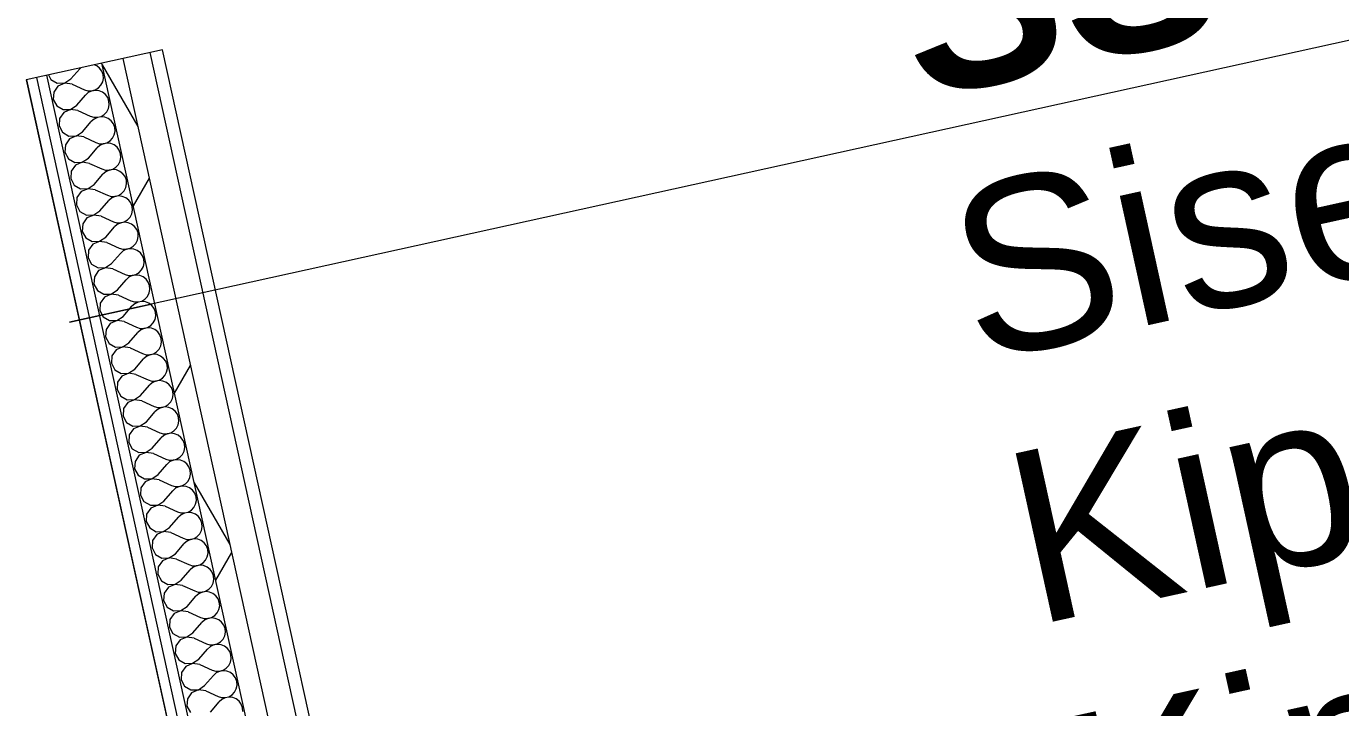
# Model space of a CAD drawing. Header units: millimetres. Extents: x 797631 to 820807, y -100094 to -82576.
# Drawn here: x 810533 to 812058, y -87483 to -86692 of the extents above; entities that cross this region are included whole.
import ezdxf

# ---------------------------------------------------------------- set-up
doc = ezdxf.new("R2010")
doc.units = ezdxf.units.MM
doc.header["$MEASUREMENT"] = 0
doc.layers.add('New_0', color=7, linetype='Continuous')
for name, color, linetype, lineweight in [('New_0_Pen_No__1', 7, 'Continuous', 13), ('New_Annotation - Text_Pen_No__1', 7, 'Continuous', 13), ('New_Shell - Roof_Pen_No__1', 7, 'Continuous', 13)]:
    doc.layers.add(name, color=color, linetype=linetype, lineweight=lineweight)
doc.styles.add('GENERATED_STYLE_2', font='')
doc.styles.get('GENERATED_STYLE_2').set_extended_font_data('Arial', bold=True)

# ---------------------------------------------------------------- blocks, each defined once
blk = doc.blocks.new('*X1')
at = {"layer": 'New_0_Pen_No__1', "color": 7, "linetype": 'Continuous', "lineweight": 13}
for p, q in [((810584.7, -86753.3), (810595, -86741.4)), ((810596.2, -86740.4), (810595, -86741.4)), ((810614.7, -86738.1), (810611.8, -86736.9)), ((810618.1, -86740.8), (810614.7, -86738.1)), ((810620.6, -86744.2), (810618.1, -86740.8)), ((810622.1, -86748.3), (810620.6, -86744.2)), ((810558.7, -86748.6), (810561.6, -86754)), ((810561.6, -86754), (810569, -86758.3)), ((810569, -86758.3), (810577.6, -86758)), ((810577.6, -86758.2), (810569.7, -86761.5)), ((810577.6, -86758), (810584.7, -86753.3)), ((810586.1, -86759.4), (810577.6, -86758.2)), ((810586.1, -86759.4), (810600.4, -86765.9)), ((810616.7, -86763.8), (810619.6, -86760.7)), ((810619.6, -86760.7), (810621.6, -86756.8)), ((810621.6, -86756.8), (810622.5, -86752.6)), ((810622.5, -86752.6), (810622.1, -86748.3)), ((810564.8, -86768.5), (810564.3, -86777.1)), ((810569.7, -86761.5), (810564.8, -86768.5)), ((810591.5, -86783.9), (810601.7, -86772)), ((810600.4, -86765.9), (810604.5, -86767.2)), ((810604.9, -86769.2), (810601.7, -86772)), ((810604.5, -86767.2), (810608.8, -86767.2)), ((810608.8, -86767.3), (810604.9, -86769.2)), ((810608.8, -86767.2), (810613, -86766.1)), ((810613.1, -86766.6), (810608.8, -86767.3)), ((810613, -86766.1), (810616.7, -86763.8)), ((810617.4, -86767.1), (810613.1, -86766.6)), ((810621.4, -86768.7), (810617.4, -86767.1)), ((810624.8, -86771.4), (810621.4, -86768.7)), ((810627.4, -86774.8), (810624.8, -86771.4)), ((810628.9, -86778.9), (810627.4, -86774.8)), ((810564.3, -86777.1), (810568.4, -86784.6)), ((810568.4, -86784.6), (810575.8, -86788.9)), ((810575.8, -86788.9), (810584.3, -86788.6)), ((810584.4, -86788.8), (810576.5, -86792.1)), ((810584.3, -86788.6), (810591.5, -86783.9)), ((810592.8, -86790), (810584.4, -86788.8)), ((810592.8, -86790), (810607.1, -86796.5)), ((810623.4, -86794.4), (810626.4, -86791.3)), ((810626.4, -86791.3), (810628.4, -86787.4)), ((810628.4, -86787.4), (810629.2, -86783.2)), ((810629.2, -86783.2), (810628.9, -86778.9)), ((810571.6, -86799.1), (810571, -86807.7)), ((810576.5, -86792.1), (810571.6, -86799.1)), ((810598.2, -86814.5), (810608.4, -86802.6)), ((810607.1, -86796.5), (810611.2, -86797.8)), ((810611.7, -86799.8), (810608.4, -86802.6)), ((810611.2, -86797.8), (810615.6, -86797.8)), ((810615.6, -86797.9), (810611.7, -86799.8)), ((810615.6, -86797.8), (810619.7, -86796.7)), ((810619.8, -86797.2), (810615.6, -86797.9)), ((810619.7, -86796.7), (810623.4, -86794.4)), ((810624.1, -86797.7), (810619.8, -86797.2)), ((810628.1, -86799.3), (810624.1, -86797.7)), ((810631.6, -86802), (810628.1, -86799.3)), ((810634.1, -86805.4), (810631.6, -86802)), ((810635.6, -86809.5), (810634.1, -86805.4)), ((810571, -86807.7), (810575.1, -86815.2)), ((810575.1, -86815.2), (810582.5, -86819.5)), ((810582.5, -86819.5), (810591.1, -86819.2)), ((810591.1, -86819.4), (810583.2, -86822.7)), ((810591.1, -86819.2), (810598.2, -86814.5)), ((810599.6, -86820.6), (810591.1, -86819.4)), ((810599.6, -86820.6), (810613.8, -86827.1)), ((810630.2, -86825), (810633.1, -86821.9)), ((810633.1, -86821.9), (810635.1, -86818)), ((810635.1, -86818), (810636, -86813.8)), ((810636, -86813.8), (810635.6, -86809.5)), ((810578.3, -86829.7), (810577.8, -86838.3)), ((810583.2, -86822.7), (810578.3, -86829.7)), ((810605, -86845.1), (810615.2, -86833.2)), ((810613.8, -86827.1), (810618, -86828.4)), ((810618.4, -86830.4), (810615.2, -86833.2)), ((810618, -86828.4), (810622.3, -86828.4)), ((810622.3, -86828.5), (810618.4, -86830.4)), ((810622.3, -86828.4), (810626.5, -86827.3)), ((810626.6, -86827.8), (810622.3, -86828.5)), ((810626.5, -86827.3), (810630.2, -86825)), ((810630.9, -86828.3), (810626.6, -86827.8)), ((810634.9, -86829.9), (810630.9, -86828.3)), ((810638.3, -86832.6), (810634.9, -86829.9)), ((810640.9, -86836), (810638.3, -86832.6)), ((810642.4, -86840.1), (810640.9, -86836)), ((810577.8, -86838.3), (810581.8, -86845.8)), ((810581.8, -86845.8), (810589.3, -86850.1)), ((810589.3, -86850.1), (810597.8, -86849.8)), ((810597.8, -86850), (810590, -86853.3)), ((810597.8, -86849.8), (810605, -86845.1)), ((810606.3, -86851.2), (810597.8, -86850)), ((810606.3, -86851.2), (810620.6, -86857.7)), ((810636.9, -86855.6), (810639.9, -86852.5)), ((810639.9, -86852.5), (810641.8, -86848.6)), ((810641.8, -86848.6), (810642.7, -86844.4)), ((810642.7, -86844.4), (810642.4, -86840.1)), ((810585, -86860.3), (810584.5, -86868.9)), ((810590, -86853.3), (810585, -86860.3)), ((810611.7, -86875.7), (810621.9, -86863.8)), ((810620.6, -86857.7), (810624.7, -86859)), ((810625.2, -86861), (810621.9, -86863.8)), ((810624.7, -86859), (810629, -86859)), ((810629.1, -86859.1), (810625.2, -86861)), ((810629, -86859), (810633.2, -86857.9)), ((810633.3, -86858.4), (810629.1, -86859.1)), ((810633.2, -86857.9), (810636.9, -86855.6)), ((810637.6, -86858.9), (810633.3, -86858.4)), ((810641.6, -86860.5), (810637.6, -86858.9)), ((810645, -86863.2), (810641.6, -86860.5)), ((810647.6, -86866.6), (810645, -86863.2)), ((810649.1, -86870.7), (810647.6, -86866.6)), ((810584.5, -86868.9), (810588.6, -86876.4)), ((810588.6, -86876.4), (810596, -86880.7)), ((810596, -86880.7), (810604.6, -86880.4)), ((810604.6, -86880.6), (810596.7, -86883.9)), ((810604.6, -86880.4), (810611.7, -86875.7)), ((810613, -86881.8), (810604.6, -86880.6)), ((810613, -86881.8), (810627.3, -86888.3)), ((810643.6, -86886.2), (810646.6, -86883.1)), ((810646.6, -86883.1), (810648.6, -86879.2)), ((810648.6, -86879.2), (810649.4, -86875)), ((810649.4, -86875), (810649.1, -86870.7)), ((810591.8, -86890.9), (810591.3, -86899.5)), ((810596.7, -86883.9), (810591.8, -86890.9)), ((810618.4, -86906.3), (810628.7, -86894.4)), ((810627.3, -86888.3), (810631.5, -86889.6)), ((810631.9, -86891.6), (810628.7, -86894.4)), ((810631.5, -86889.6), (810635.8, -86889.6)), ((810635.8, -86889.7), (810631.9, -86891.6)), ((810635.8, -86889.6), (810639.9, -86888.5)), ((810640.1, -86889), (810635.8, -86889.7)), ((810639.9, -86888.5), (810643.6, -86886.2)), ((810644.4, -86889.5), (810640.1, -86889)), ((810648.4, -86891.1), (810644.4, -86889.5)), ((810651.8, -86893.8), (810648.4, -86891.1)), ((810654.3, -86897.2), (810651.8, -86893.8)), ((810655.8, -86901.3), (810654.3, -86897.2)), ((810591.3, -86899.5), (810595.3, -86907)), ((810595.3, -86907), (810602.7, -86911.3)), ((810602.7, -86911.3), (810611.3, -86911)), ((810611.3, -86911.2), (810603.4, -86914.5)), ((810611.3, -86911), (810618.4, -86906.3)), ((810619.8, -86912.4), (810611.3, -86911.2)), ((810619.8, -86912.4), (810634, -86918.9)), ((810653.3, -86913.7), (810655.3, -86909.8)), ((810655.3, -86909.8), (810656.2, -86905.6)), ((810656.2, -86905.6), (810655.8, -86901.3)), ((810598.5, -86921.5), (810598, -86930.1)), ((810603.4, -86914.5), (810598.5, -86921.5)), ((810625.2, -86936.9), (810635.4, -86925)), ((810634, -86918.9), (810638.2, -86920.2)), ((810638.6, -86922.2), (810635.4, -86925)), ((810638.2, -86920.2), (810642.5, -86920.2)), ((810642.5, -86920.3), (810638.6, -86922.2)), ((810642.5, -86920.2), (810646.7, -86919.1)), ((810646.8, -86919.6), (810642.5, -86920.3)), ((810646.7, -86919.1), (810650.4, -86916.8)), ((810651.1, -86920.1), (810646.8, -86919.6)), ((810650.4, -86916.8), (810653.3, -86913.7)), ((810655.1, -86921.7), (810651.1, -86920.1)), ((810658.5, -86924.4), (810655.1, -86921.7)), ((810661.1, -86927.8), (810658.5, -86924.4)), ((810662.6, -86931.9), (810661.1, -86927.8)), ((810598, -86930.1), (810602.1, -86937.6)), ((810602.1, -86937.6), (810609.5, -86941.9)), ((810609.5, -86941.9), (810618, -86941.6)), ((810618.1, -86941.8), (810610.2, -86945.1)), ((810618, -86941.6), (810625.2, -86936.9)), ((810626.5, -86943), (810618.1, -86941.8)), ((810626.5, -86943), (810640.8, -86949.5)), ((810660.1, -86944.3), (810662.1, -86940.4)), ((810662.1, -86940.4), (810662.9, -86936.2)), ((810662.9, -86936.2), (810662.6, -86931.9)), ((810605.3, -86952.1), (810604.7, -86960.7)), ((810610.2, -86945.1), (810605.3, -86952.1)), ((810631.9, -86967.5), (810642.1, -86955.6)), ((810640.8, -86949.5), (810644.9, -86950.8)), ((810645.4, -86952.8), (810642.1, -86955.6)), ((810644.9, -86950.8), (810649.3, -86950.8)), ((810649.3, -86950.9), (810645.4, -86952.8)), ((810649.3, -86950.8), (810653.4, -86949.7)), ((810653.5, -86950.2), (810649.3, -86950.9)), ((810653.4, -86949.7), (810657.1, -86947.4)), ((810657.8, -86950.7), (810653.5, -86950.2)), ((810657.1, -86947.4), (810660.1, -86944.3)), ((810661.8, -86952.3), (810657.8, -86950.7)), ((810665.3, -86955), (810661.8, -86952.3)), ((810667.8, -86958.4), (810665.3, -86955)), ((810669.3, -86962.5), (810667.8, -86958.4)), ((810604.7, -86960.7), (810608.8, -86968.2)), ((810608.8, -86968.2), (810616.2, -86972.5)), ((810616.2, -86972.5), (810624.8, -86972.2)), ((810624.8, -86972.4), (810616.9, -86975.7)), ((810624.8, -86972.2), (810631.9, -86967.5)), ((810633.3, -86973.6), (810624.8, -86972.4)), ((810633.3, -86973.6), (810647.5, -86980.1)), ((810666.8, -86974.9), (810668.8, -86971)), ((810668.8, -86971), (810669.6, -86966.8)), ((810669.6, -86966.8), (810669.3, -86962.5)), ((810612, -86982.7), (810611.5, -86991.3)), ((810616.9, -86975.7), (810612, -86982.7)), ((810638.7, -86998.1), (810648.9, -86986.2)), ((810647.5, -86980.1), (810651.7, -86981.4)), ((810652.1, -86983.4), (810648.9, -86986.2)), ((810651.7, -86981.4), (810656, -86981.4)), ((810656, -86981.5), (810652.1, -86983.4)), ((810656, -86981.4), (810660.2, -86980.3)), ((810660.3, -86980.8), (810656, -86981.5)), ((810660.2, -86980.3), (810663.9, -86978)), ((810664.6, -86981.3), (810660.3, -86980.8)), ((810663.9, -86978), (810666.8, -86974.9)), ((810668.6, -86982.9), (810664.6, -86981.3)), ((810672, -86985.6), (810668.6, -86982.9)), ((810674.5, -86989), (810672, -86985.6)), ((810676, -86993.1), (810674.5, -86989)), ((810611.5, -86991.3), (810615.5, -86998.8)), ((810615.5, -86998.8), (810623, -87003.1)), ((810623, -87003.1), (810631.5, -87002.8)), ((810631.5, -87003), (810623.7, -87006.3)), ((810631.5, -87002.8), (810638.7, -86998.1)), ((810640, -87004.2), (810631.5, -87003)), ((810640, -87004.2), (810654.3, -87010.7)), ((810673.6, -87005.5), (810675.5, -87001.6)), ((810675.5, -87001.6), (810676.4, -86997.4)), ((810676.4, -86997.4), (810676, -86993.1)), ((810618.7, -87013.3), (810618.2, -87021.9)), ((810623.7, -87006.3), (810618.7, -87013.3)), ((810645.4, -87028.7), (810655.6, -87016.8)), ((810654.3, -87010.7), (810658.4, -87012)), ((810658.9, -87014), (810655.6, -87016.8)), ((810658.4, -87012), (810662.7, -87012)), ((810662.8, -87012.1), (810658.9, -87014)), ((810662.7, -87012), (810666.9, -87010.9)), ((810667, -87011.4), (810662.8, -87012.1)), ((810666.9, -87010.9), (810670.6, -87008.6)), ((810671.3, -87011.9), (810667, -87011.4)), ((810670.6, -87008.6), (810673.6, -87005.5)), ((810675.3, -87013.5), (810671.3, -87011.9)), ((810678.7, -87016.2), (810675.3, -87013.5)), ((810681.3, -87019.6), (810678.7, -87016.2)), ((810682.8, -87023.7), (810681.3, -87019.6)), ((810618.2, -87021.9), (810622.3, -87029.4)), ((810622.3, -87029.4), (810629.7, -87033.7)), ((810629.7, -87033.7), (810638.2, -87033.4)), ((810638.3, -87033.6), (810630.4, -87036.9)), ((810638.2, -87033.4), (810645.4, -87028.7)), ((810646.7, -87034.8), (810638.3, -87033.6)), ((810646.7, -87034.8), (810661, -87041.3)), ((810680.3, -87036.1), (810682.3, -87032.2)), ((810682.3, -87032.2), (810683.1, -87028)), ((810683.1, -87028), (810682.8, -87023.7)), ((810625.5, -87043.9), (810625, -87052.5)), ((810630.4, -87036.9), (810625.5, -87043.9)), ((810652.1, -87059.3), (810662.4, -87047.4)), ((810661, -87041.3), (810665.1, -87042.6)), ((810665.6, -87044.6), (810662.4, -87047.4)), ((810665.1, -87042.6), (810669.5, -87042.6)), ((810669.5, -87042.7), (810665.6, -87044.6)), ((810669.5, -87042.6), (810673.6, -87041.5)), ((810673.8, -87042), (810669.5, -87042.7)), ((810673.6, -87041.5), (810677.3, -87039.2)), ((810678.1, -87042.5), (810673.8, -87042)), ((810677.3, -87039.2), (810680.3, -87036.1)), ((810682.1, -87044.1), (810678.1, -87042.5)), ((810685.5, -87046.8), (810682.1, -87044.1)), ((810688, -87050.2), (810685.5, -87046.8)), ((810689.5, -87054.3), (810688, -87050.2)), ((810625, -87052.5), (810629, -87060)), ((810629, -87060), (810636.4, -87064.3)), ((810636.4, -87064.3), (810645, -87064)), ((810645, -87064.2), (810637.1, -87067.5)), ((810645, -87064), (810652.1, -87059.3)), ((810653.5, -87065.4), (810645, -87064.2)), ((810653.5, -87065.4), (810667.7, -87071.9)), ((810687, -87066.7), (810689, -87062.8)), ((810689, -87062.8), (810689.9, -87058.6)), ((810689.9, -87058.6), (810689.5, -87054.3)), ((810632.2, -87074.5), (810631.7, -87083.1)), ((810637.1, -87067.5), (810632.2, -87074.5)), ((810658.9, -87089.9), (810669.1, -87078)), ((810667.7, -87071.9), (810671.9, -87073.2)), ((810672.3, -87075.2), (810669.1, -87078)), ((810671.9, -87073.2), (810676.2, -87073.2)), ((810676.2, -87073.3), (810672.3, -87075.2)), ((810676.2, -87073.2), (810680.4, -87072.1)), ((810680.5, -87072.6), (810676.2, -87073.3)), ((810680.4, -87072.1), (810684.1, -87069.8)), ((810684.8, -87073.1), (810680.5, -87072.6)), ((810684.1, -87069.8), (810687, -87066.7)), ((810688.8, -87074.7), (810684.8, -87073.1)), ((810692.2, -87077.4), (810688.8, -87074.7)), ((810694.8, -87080.8), (810692.2, -87077.4)), ((810696.3, -87084.9), (810694.8, -87080.8)), ((810631.7, -87083.1), (810635.8, -87090.6)), ((810635.8, -87090.6), (810643.2, -87094.9)), ((810643.2, -87094.9), (810651.7, -87094.6)), ((810651.8, -87094.8), (810643.9, -87098.1)), ((810651.7, -87094.6), (810658.9, -87089.9)), ((810660.2, -87096), (810651.8, -87094.8)), ((810660.2, -87096), (810674.5, -87102.5)), ((810693.8, -87097.3), (810695.8, -87093.4)), ((810695.8, -87093.4), (810696.6, -87089.2)), ((810696.6, -87089.2), (810696.3, -87084.9)), ((810638.9, -87105.1), (810638.4, -87113.7)), ((810643.9, -87098.1), (810638.9, -87105.1)), ((810665.6, -87120.5), (810675.8, -87108.6)), ((810674.5, -87102.5), (810678.6, -87103.8)), ((810679.1, -87105.8), (810675.8, -87108.6)), ((810678.6, -87103.8), (810682.9, -87103.8)), ((810683, -87103.9), (810679.1, -87105.8)), ((810682.9, -87103.8), (810687.1, -87102.7)), ((810687.2, -87103.2), (810683, -87103.9)), ((810687.1, -87102.7), (810690.8, -87100.4)), ((810691.5, -87103.7), (810687.2, -87103.2)), ((810690.8, -87100.4), (810693.8, -87097.3)), ((810695.5, -87105.3), (810691.5, -87103.7)), ((810698.9, -87108), (810695.5, -87105.3)), ((810701.5, -87111.4), (810698.9, -87108)), ((810703, -87115.5), (810701.5, -87111.4)), ((810638.4, -87113.7), (810642.5, -87121.2)), ((810642.5, -87121.2), (810649.9, -87125.5)), ((810649.9, -87125.5), (810658.5, -87125.2)), ((810658.5, -87125.4), (810650.6, -87128.7)), ((810658.5, -87125.2), (810665.6, -87120.5)), ((810667, -87126.6), (810658.5, -87125.4)), ((810667, -87126.6), (810681.2, -87133.1)), ((810700.5, -87127.9), (810702.5, -87124)), ((810702.5, -87124), (810703.3, -87119.8)), ((810703.3, -87119.8), (810703, -87115.5)), ((810645.7, -87135.7), (810645.2, -87144.3)), ((810650.6, -87128.7), (810645.7, -87135.7)), ((810672.4, -87151.1), (810682.6, -87139.2)), ((810681.2, -87133.1), (810685.4, -87134.4)), ((810685.8, -87136.4), (810682.6, -87139.2)), ((810685.4, -87134.4), (810689.7, -87134.4)), ((810689.7, -87134.5), (810685.8, -87136.4)), ((810689.7, -87134.4), (810693.9, -87133.3)), ((810694, -87133.8), (810689.7, -87134.5)), ((810693.9, -87133.3), (810697.6, -87131)), ((810698.3, -87134.3), (810694, -87133.8)), ((810697.6, -87131), (810700.5, -87127.9)), ((810702.3, -87135.9), (810698.3, -87134.3)), ((810705.7, -87138.6), (810702.3, -87135.9)), ((810708.2, -87142), (810705.7, -87138.6)), ((810709.7, -87146.1), (810708.2, -87142)), ((810645.2, -87144.3), (810649.2, -87151.8)), ((810649.2, -87151.8), (810656.6, -87156.1)), ((810656.6, -87156.1), (810665.2, -87155.8)), ((810665.2, -87156), (810657.4, -87159.3)), ((810665.2, -87155.8), (810672.4, -87151.1)), ((810673.7, -87157.2), (810665.2, -87156)), ((810673.7, -87157.2), (810688, -87163.7)), ((810707.3, -87158.5), (810709.2, -87154.6)), ((810709.2, -87154.6), (810710.1, -87150.4)), ((810710.1, -87150.4), (810709.7, -87146.1)), ((810652.4, -87166.3), (810651.9, -87174.9)), ((810657.4, -87159.3), (810652.4, -87166.3)), ((810679.1, -87181.7), (810689.3, -87169.8)), ((810688, -87163.7), (810692.1, -87165)), ((810692.6, -87167), (810689.3, -87169.8)), ((810692.1, -87165), (810696.4, -87165)), ((810696.5, -87165.1), (810692.6, -87167)), ((810696.4, -87165), (810700.6, -87163.9)), ((810700.7, -87164.4), (810696.5, -87165.1)), ((810700.6, -87163.9), (810704.3, -87161.6)), ((810705, -87164.9), (810700.7, -87164.4)), ((810704.3, -87161.6), (810707.3, -87158.5)), ((810709, -87166.5), (810705, -87164.9)), ((810712.4, -87169.2), (810709, -87166.5)), ((810715, -87172.6), (810712.4, -87169.2)), ((810716.5, -87176.7), (810715, -87172.6)), ((810651.9, -87174.9), (810656, -87182.4)), ((810656, -87182.4), (810663.4, -87186.7)), ((810663.4, -87186.7), (810671.9, -87186.4)), ((810672, -87186.6), (810664.1, -87189.9)), ((810671.9, -87186.4), (810679.1, -87181.7)), ((810680.4, -87187.8), (810672, -87186.6)), ((810680.4, -87187.8), (810694.7, -87194.3)), ((810714, -87189.1), (810716, -87185.2)), ((810716, -87185.2), (810716.8, -87181)), ((810716.8, -87181), (810716.5, -87176.7)), ((810659.2, -87196.9), (810658.7, -87205.5)), ((810664.1, -87189.9), (810659.2, -87196.9)), ((810685.8, -87212.3), (810696, -87200.4)), ((810694.7, -87194.3), (810698.8, -87195.6)), ((810699.3, -87197.6), (810696, -87200.4)), ((810698.8, -87195.6), (810703.2, -87195.6)), ((810703.2, -87195.7), (810699.3, -87197.6)), ((810703.2, -87195.6), (810707.3, -87194.5)), ((810707.5, -87195), (810703.2, -87195.7)), ((810707.3, -87194.5), (810711, -87192.2)), ((810711.8, -87195.5), (810707.5, -87195)), ((810711, -87192.2), (810714, -87189.1)), ((810715.8, -87197.1), (810711.8, -87195.5)), ((810719.2, -87199.8), (810715.8, -87197.1)), ((810721.7, -87203.2), (810719.2, -87199.8)), ((810723.2, -87207.3), (810721.7, -87203.2)), ((810658.7, -87205.5), (810662.7, -87213)), ((810662.7, -87213), (810670.1, -87217.3)), ((810670.1, -87217.3), (810678.7, -87217)), ((810678.7, -87217.2), (810670.8, -87220.5)), ((810678.7, -87217), (810685.8, -87212.3)), ((810687.2, -87218.4), (810678.7, -87217.2)), ((810687.2, -87218.4), (810701.4, -87224.9)), ((810720.7, -87219.7), (810722.7, -87215.8)), ((810722.7, -87215.8), (810723.6, -87211.6)), ((810723.6, -87211.6), (810723.2, -87207.3)), ((810665.9, -87227.5), (810665.4, -87236.1)), ((810670.8, -87220.5), (810665.9, -87227.5)), ((810692.6, -87242.9), (810702.8, -87231)), ((810701.4, -87224.9), (810705.6, -87226.2)), ((810706, -87228.2), (810702.8, -87231)), ((810705.6, -87226.2), (810709.9, -87226.2)), ((810709.9, -87226.3), (810706, -87228.2)), ((810709.9, -87226.2), (810714.1, -87225.1)), ((810714.2, -87225.6), (810709.9, -87226.3)), ((810714.1, -87225.1), (810717.8, -87222.8)), ((810718.5, -87226.1), (810714.2, -87225.6)), ((810717.8, -87222.8), (810720.7, -87219.7)), ((810722.5, -87227.7), (810718.5, -87226.1)), ((810725.9, -87230.4), (810722.5, -87227.7)), ((810728.5, -87233.8), (810725.9, -87230.4)), ((810665.4, -87236.1), (810669.4, -87243.6)), ((810669.4, -87243.6), (810676.9, -87247.9)), ((810676.9, -87247.9), (810685.4, -87247.6)), ((810685.4, -87247.8), (810677.6, -87251.1)), ((810685.4, -87247.6), (810692.6, -87242.9)), ((810693.9, -87249), (810685.4, -87247.8)), ((810693.9, -87249), (810708.2, -87255.5)), ((810727.5, -87250.3), (810729.4, -87246.4)), ((810730, -87237.9), (810728.5, -87233.8)), ((810729.4, -87246.4), (810730.3, -87242.2)), ((810730.3, -87242.2), (810730, -87237.9)), ((810672.6, -87258.1), (810672.1, -87266.7)), ((810677.6, -87251.1), (810672.6, -87258.1)), ((810699.3, -87273.5), (810709.5, -87261.6)), ((810708.2, -87255.5), (810712.3, -87256.8)), ((810712.8, -87258.8), (810709.5, -87261.6)), ((810712.3, -87256.8), (810716.6, -87256.8)), ((810716.7, -87256.9), (810712.8, -87258.8)), ((810716.6, -87256.8), (810720.8, -87255.7)), ((810720.9, -87256.2), (810716.7, -87256.9)), ((810720.8, -87255.7), (810724.5, -87253.4)), ((810725.2, -87256.7), (810720.9, -87256.2)), ((810724.5, -87253.4), (810727.5, -87250.3)), ((810729.2, -87258.3), (810725.2, -87256.7)), ((810732.6, -87261), (810729.2, -87258.3)), ((810735.2, -87264.4), (810732.6, -87261)), ((810672.1, -87266.7), (810676.2, -87274.2)), ((810676.2, -87274.2), (810683.6, -87278.5)), ((810683.6, -87278.5), (810692.2, -87278.2)), ((810692.2, -87278.4), (810684.3, -87281.7)), ((810692.2, -87278.2), (810699.3, -87273.5)), ((810700.7, -87279.6), (810692.2, -87278.4)), ((810734.2, -87280.9), (810736.2, -87277)), ((810736.7, -87268.5), (810735.2, -87264.4)), ((810736.2, -87277), (810737, -87272.8)), ((810737, -87272.8), (810736.7, -87268.5)), ((810679.4, -87288.7), (810678.9, -87297.3)), ((810684.3, -87281.7), (810679.4, -87288.7)), ((810700.7, -87279.6), (810714.9, -87286.1)), ((810706, -87304.1), (810716.3, -87292.2)), ((810714.9, -87286.1), (810719.1, -87287.4)), ((810719.5, -87289.4), (810716.3, -87292.2)), ((810719.1, -87287.4), (810723.4, -87287.4)), ((810723.4, -87287.5), (810719.5, -87289.4)), ((810723.4, -87287.4), (810727.6, -87286.3)), ((810727.7, -87286.8), (810723.4, -87287.5)), ((810727.6, -87286.3), (810731.3, -87284)), ((810732, -87287.3), (810727.7, -87286.8)), ((810731.3, -87284), (810734.2, -87280.9)), ((810736, -87288.9), (810732, -87287.3)), ((810739.4, -87291.6), (810736, -87288.9)), ((810741.9, -87295), (810739.4, -87291.6)), ((810678.9, -87297.3), (810682.9, -87304.8)), ((810682.9, -87304.8), (810690.3, -87309.1)), ((810690.3, -87309.1), (810698.9, -87308.8)), ((810698.9, -87309), (810691.1, -87312.3)), ((810698.9, -87308.8), (810706, -87304.1)), ((810707.4, -87310.2), (810698.9, -87309)), ((810740.9, -87311.5), (810742.9, -87307.6)), ((810743.4, -87299.1), (810741.9, -87295)), ((810742.9, -87307.6), (810743.8, -87303.4)), ((810743.8, -87303.4), (810743.4, -87299.1)), ((810686.1, -87319.3), (810685.6, -87327.9)), ((810691.1, -87312.3), (810686.1, -87319.3)), ((810707.4, -87310.2), (810721.7, -87316.7)), ((810712.8, -87334.7), (810723, -87322.8)), ((810721.7, -87316.7), (810725.8, -87318)), ((810726.2, -87320), (810723, -87322.8)), ((810725.8, -87318), (810730.1, -87318)), ((810730.1, -87318.1), (810726.2, -87320)), ((810730.1, -87318), (810734.3, -87316.9)), ((810734.4, -87317.4), (810730.1, -87318.1)), ((810734.3, -87316.9), (810738, -87314.6)), ((810738.7, -87317.9), (810734.4, -87317.4)), ((810738, -87314.6), (810740.9, -87311.5)), ((810742.7, -87319.5), (810738.7, -87317.9)), ((810746.1, -87322.2), (810742.7, -87319.5)), ((810748.7, -87325.6), (810746.1, -87322.2)), ((810685.6, -87327.9), (810689.7, -87335.4)), ((810689.7, -87335.4), (810697.1, -87339.7)), ((810697.1, -87339.7), (810705.6, -87339.4)), ((810705.7, -87339.6), (810697.8, -87342.9)), ((810705.6, -87339.4), (810712.8, -87334.7)), ((810714.1, -87340.8), (810705.7, -87339.6)), ((810747.7, -87342.1), (810749.7, -87338.2)), ((810750.2, -87329.7), (810748.7, -87325.6)), ((810749.7, -87338.2), (810750.5, -87334)), ((810750.5, -87334), (810750.2, -87329.7)), ((810692.9, -87349.9), (810692.3, -87358.5)), ((810697.8, -87342.9), (810692.9, -87349.9)), ((810714.1, -87340.8), (810728.4, -87347.3)), ((810719.5, -87365.3), (810729.7, -87353.4)), ((810728.4, -87347.3), (810732.5, -87348.6)), ((810733, -87350.6), (810729.7, -87353.4)), ((810732.5, -87348.6), (810736.9, -87348.6)), ((810736.9, -87348.7), (810733, -87350.6)), ((810736.9, -87348.6), (810741, -87347.5)), ((810741.1, -87348), (810736.9, -87348.7)), ((810741, -87347.5), (810744.7, -87345.2)), ((810745.4, -87348.5), (810741.1, -87348)), ((810744.7, -87345.2), (810747.7, -87342.1)), ((810749.5, -87350.1), (810745.4, -87348.5)), ((810752.9, -87352.8), (810749.5, -87350.1)), ((810755.4, -87356.2), (810752.9, -87352.8)), ((810692.3, -87358.5), (810696.4, -87366)), ((810696.4, -87366), (810703.8, -87370.3)), ((810703.8, -87370.3), (810712.4, -87370)), ((810712.4, -87370.2), (810704.5, -87373.5)), ((810712.4, -87370), (810719.5, -87365.3)), ((810720.9, -87371.4), (810712.4, -87370.2)), ((810754.4, -87372.7), (810756.4, -87368.8)), ((810756.9, -87360.3), (810755.4, -87356.2)), ((810756.4, -87368.8), (810757.3, -87364.6)), ((810757.3, -87364.6), (810756.9, -87360.3)), ((810699.6, -87380.5), (810699.1, -87389.1)), ((810704.5, -87373.5), (810699.6, -87380.5)), ((810720.9, -87371.4), (810735.1, -87377.9)), ((810726.3, -87395.9), (810736.5, -87384)), ((810735.1, -87377.9), (810739.3, -87379.2)), ((810739.7, -87381.2), (810736.5, -87384)), ((810739.3, -87379.2), (810743.6, -87379.2)), ((810743.6, -87379.3), (810739.7, -87381.2)), ((810743.6, -87379.2), (810747.8, -87378.1)), ((810747.9, -87378.6), (810743.6, -87379.3)), ((810747.8, -87378.1), (810751.5, -87375.8)), ((810752.2, -87379.1), (810747.9, -87378.6)), ((810751.5, -87375.8), (810754.4, -87372.7)), ((810756.2, -87380.7), (810752.2, -87379.1)), ((810759.6, -87383.4), (810756.2, -87380.7)), ((810762.2, -87386.8), (810759.6, -87383.4)), ((810699.1, -87389.1), (810703.1, -87396.6)), ((810703.1, -87396.6), (810710.6, -87400.9)), ((810710.6, -87400.9), (810719.1, -87400.6)), ((810719.1, -87400.8), (810711.3, -87404.1)), ((810719.1, -87400.6), (810726.3, -87395.9)), ((810727.6, -87402), (810719.1, -87400.8)), ((810761.2, -87403.3), (810763.1, -87399.4)), ((810763.7, -87390.9), (810762.2, -87386.8)), ((810763.1, -87399.4), (810764, -87395.2)), ((810764, -87395.2), (810763.7, -87390.9)), ((810706.3, -87411.1), (810705.8, -87419.7)), ((810711.3, -87404.1), (810706.3, -87411.1)), ((810727.6, -87402), (810741.9, -87408.5)), ((810733, -87426.5), (810743.2, -87414.6)), ((810741.9, -87408.5), (810746, -87409.8)), ((810746.5, -87411.8), (810743.2, -87414.6)), ((810746, -87409.8), (810750.3, -87409.8)), ((810750.4, -87409.9), (810746.5, -87411.8)), ((810750.3, -87409.8), (810754.5, -87408.7)), ((810754.6, -87409.2), (810750.4, -87409.9)), ((810754.5, -87408.7), (810758.2, -87406.4)), ((810758.9, -87409.7), (810754.6, -87409.2)), ((810758.2, -87406.4), (810761.2, -87403.3)), ((810762.9, -87411.3), (810758.9, -87409.7)), ((810766.3, -87414), (810762.9, -87411.3)), ((810768.9, -87417.4), (810766.3, -87414)), ((810705.8, -87419.7), (810709.9, -87427.2)), ((810709.9, -87427.2), (810717.3, -87431.5)), ((810717.3, -87431.5), (810725.9, -87431.2)), ((810725.9, -87431.4), (810718, -87434.7)), ((810725.9, -87431.2), (810733, -87426.5)), ((810734.3, -87432.6), (810725.9, -87431.4)), ((810767.9, -87433.9), (810769.9, -87430)), ((810770.4, -87421.5), (810768.9, -87417.4)), ((810769.9, -87430), (810770.7, -87425.8)), ((810770.7, -87425.8), (810770.4, -87421.5)), ((810713.1, -87441.7), (810712.6, -87450.3)), ((810718, -87434.7), (810713.1, -87441.7)), ((810734.3, -87432.6), (810748.6, -87439.1)), ((810739.7, -87457.1), (810750, -87445.2)), ((810748.6, -87439.1), (810752.8, -87440.4)), ((810753.2, -87442.4), (810750, -87445.2)), ((810752.8, -87440.4), (810757.1, -87440.4)), ((810757.1, -87440.5), (810753.2, -87442.4)), ((810757.1, -87440.4), (810761.2, -87439.3)), ((810761.4, -87439.8), (810757.1, -87440.5)), ((810761.2, -87439.3), (810765, -87437)), ((810765.7, -87440.3), (810761.4, -87439.8)), ((810765, -87437), (810767.9, -87433.9)), ((810769.7, -87441.9), (810765.7, -87440.3)), ((810773.1, -87444.6), (810769.7, -87441.9)), ((810775.6, -87448), (810773.1, -87444.6)), ((810712.6, -87450.3), (810716.6, -87457.8)), ((810716.6, -87457.8), (810724, -87462.1)), ((810724, -87462.1), (810732.6, -87461.8)), ((810732.6, -87462), (810724.7, -87465.3)), ((810732.6, -87461.8), (810739.7, -87457.1)), ((810741.1, -87463.2), (810732.6, -87462)), ((810774.6, -87464.5), (810776.6, -87460.6)), ((810777.1, -87452.1), (810775.6, -87448)), ((810776.6, -87460.6), (810777.5, -87456.4)), ((810777.5, -87456.4), (810777.1, -87452.1)), ((810719.8, -87472.3), (810719.3, -87480.9)), ((810724.7, -87465.3), (810719.8, -87472.3)), ((810741.1, -87463.2), (810755.4, -87469.7)), ((810746.5, -87487.7), (810756.7, -87475.8)), ((810755.4, -87469.7), (810759.5, -87471)), ((810759.9, -87473), (810756.7, -87475.8)), ((810759.5, -87471), (810763.8, -87471)), ((810763.8, -87471.1), (810759.9, -87473)), ((810763.8, -87471), (810768, -87469.9)), ((810768.1, -87470.4), (810763.8, -87471.1)), ((810768, -87469.9), (810771.7, -87467.6)), ((810772.4, -87470.9), (810768.1, -87470.4)), ((810771.7, -87467.6), (810774.6, -87464.5)), ((810776.4, -87472.5), (810772.4, -87470.9)), ((810779.8, -87475.2), (810776.4, -87472.5)), ((810782.4, -87478.6), (810779.8, -87475.2)), ((810719.3, -87480.9), (810723.4, -87488.4)), ((810783.9, -87482.7), (810782.4, -87478.6)), ((810784.2, -87487), (810783.9, -87482.7))]:
    blk.add_line(p, q, dxfattribs=at)

msp = doc.modelspace()

# ---------------------------------------------------------------- hatches: boundary and pattern name
at = {"layer": 'New_0', "linetype": 'Continuous', "lineweight": 0, "true_color": 0x000000}
h = msp.add_hatch(dxfattribs=at)
h.set_pattern_fill('Batt_Insulation_0001', color=18, style=0, pattern_type=2)
h.set_pattern_definition([(60, (0, 0), (-129.90381, 75), []), (120, (0, 0), (129.90381, 75), [])])
h.paths.add_polyline_path([(810967.8, -88194.5), (810645.2, -86729.6), (810620.8, -86735), (810943.4, -88199.9)])

# ---------------------------------------------------------------- linework, layer by layer
at = {"layer": 'New_0_Pen_No__1', "color": 7, "linetype": 'Continuous', "lineweight": 13}
for p, q in [((810967.8, -88194.5), (810645.2, -86729.6)), ((810999.1, -88187.6), (810676.5, -86722.7)), ((810943.4, -88199.9), (810620.8, -86735)), ((810533.1, -86754.3), (810855.7, -88219.2)), ((810544.8, -86751.7), (810867.4, -88216.6)), ((810556.5, -86749.1), (810879.2, -88214))]:
    msp.add_line(p, q, dxfattribs=at)
at = {"layer": 'New_0_Pen_No__1', "color": 7, "linetype": 'Continuous', "lineweight": 13, "flags": 128}
for points in [[(810691.1, -86719.5), (810533, -86754.3)], [(811013.7, -88184.4), (810691.1, -86719.5)], [(810533, -86754.3), (810855.6, -88219.2)]]:
    msp.add_lwpolyline(points, dxfattribs=at)
at = {"layer": 'New_Shell - Roof_Pen_No__1', "color": 7, "linetype": 'Continuous', "lineweight": 13}
for p, q in [((816309, -85774.3), (810583.1, -87035.3)), ((810583.1, -87035.3), (810677.8, -87014.4))]:
    msp.add_line(p, q, dxfattribs=at)

# ---------------------------------------------------------------- block references
at = {"layer": 'New_0', "color": 7, "lineweight": 35}
msp.add_blockref('*X1', (0, 0), dxfattribs=at)

# ---------------------------------------------------------------- texts
at = {"layer": 'New_Annotation - Text_Pen_No__1', "color": 7, "linetype": 'Continuous', "lineweight": 13, "insert": (811524, -86582.9), "char_height": 200, "attachment_point": 1, "rotation": 12.42, "line_spacing_factor": 0.936154, "style": 'GENERATED_STYLE_2'}
msp.add_mtext('\\A1;{\\pql;\\fArial|b1|i0|c0|p34;SS-02 Metallkarkass sisesein saunas\\P\\pql;\\fArial|b0|i0|c0|p34;Siseviimistlus vastavalt SA osale^I\\P\\pql;\\fArial|b0|i0|c0|p34;Kipsplaat vastavalt ruumi nõuetele\\fArial|b0|i0|c0|p34; \\fArial|b0|i0|c0|p34;12,5 mm\\P\\pql;\\fArial|b0|i0|c0|p34;Kipsplaat vastavalt ruumi nõuetele\\fArial|b0|i0|c0|p34; \\fArial|b0|i0|c0|p34;12,5 mm\\P\\pql;\\fArial|b0|i0|c0|p34;Metallkarkass,s. 600mm vahel mineraalvill\\fArial|b0|i0|c0|p34; \\fArial|b0|i0|c0|p34;66 mm\\P\\pql;\\fArial|b0|i0|c0|p34;ISOVER REK soojustus või analoog, vuugid teibitud^I25 mm\\P\\pql;\\fArial|b0|i0|c0|p34;Vertikaalne roov, tuulutusvahe\\fArial|b0|i0|c0|p34; \\fArial|b0|i0|c0|p34;32 mm\\P\\pql;\\fArial|b0|i0|c0|p34;Sauna voodrilaud vastavalt SA osale^I}', dxfattribs=at)

doc.saveas('drawing.dxf')
